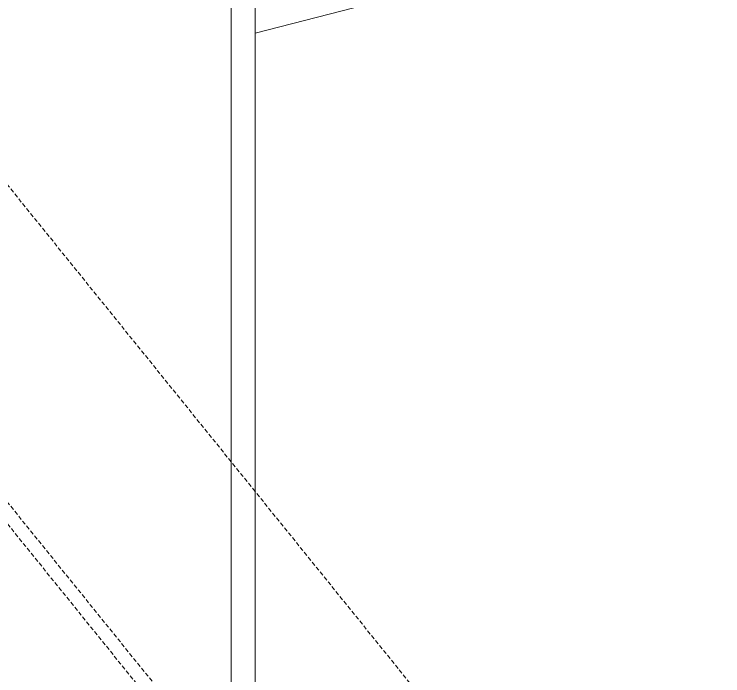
# Model space of a CAD drawing. Header units: millimetres. Extents: x -427 to 4679, y -324 to 2971.
# Drawn here: x 2711 to 2925.2, y 1073 to 1272.9 of the extents above; entities that cross this region are included whole.
import ezdxf

# ---------------------------------------------------------------- set-up
doc = ezdxf.new("R2010")
doc.units = ezdxf.units.MM
doc.linetypes.add('HIDDEN', pattern=[1.905, 1.27, -0.635])
doc.layers.add('ZANO_R', color=7, linetype='Continuous', lineweight=0)
doc.layers.add('ZANO_R_przerywana', color=7, linetype='HIDDEN', lineweight=0)

msp = doc.modelspace()

# ---------------------------------------------------------------- linework, layer by layer
at = {"layer": 'ZANO_R'}
for p, q in [((2783.82, 1267.15), (2783.82, 1299.81)), ((2776.57, 967.99), (2776.57, 1289.69)), ((2826.61, 1278.2), (2783.82, 1267.15)), ((2783.82, 1267.15), (2783.82, 969.94))]:
    msp.add_line(p, q, dxfattribs=at)
at = {"layer": 'ZANO_R_przerywana'}
for p, q in [((2783.82, 1128.71), (2671.61, 1267.65)), ((2783.82, 1032.79), (2639.56, 1211.4)), ((2639.56, 1204.87), (2821.29, 979.87)), ((2925.18, 953.69), (2783.82, 1128.71))]:
    msp.add_line(p, q, dxfattribs=at)

doc.saveas('drawing.dxf')
